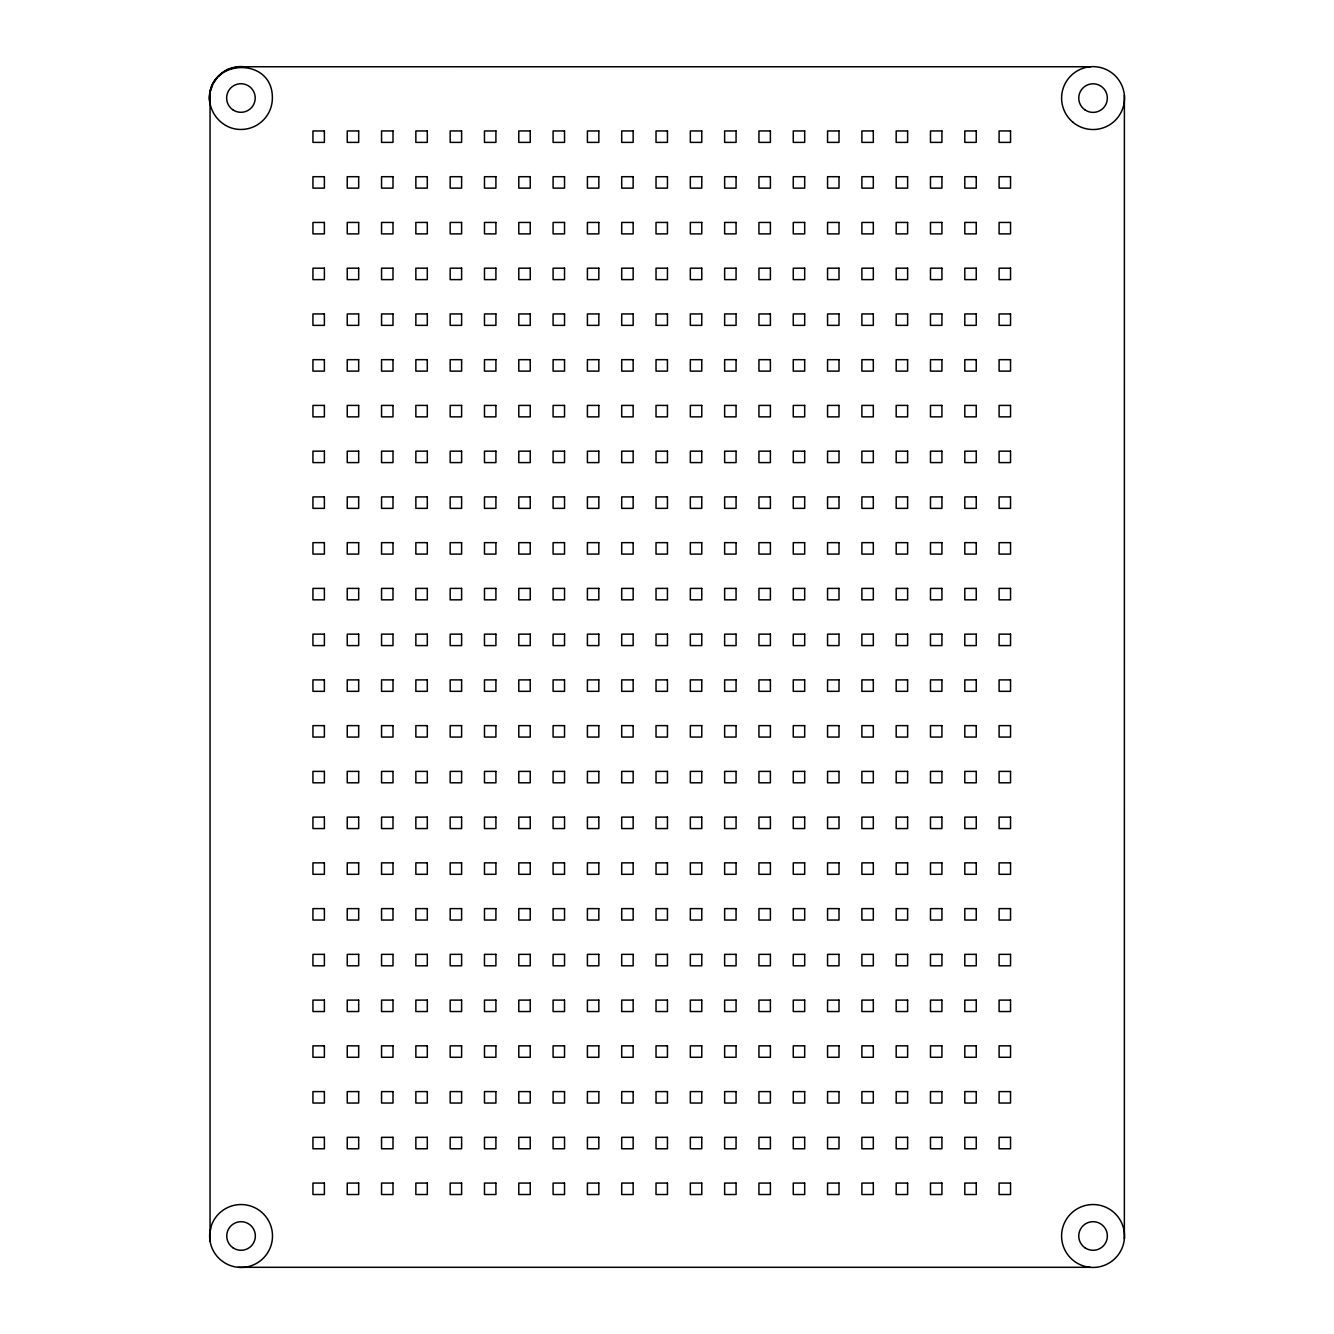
<?xml version="1.0" encoding="UTF-8"?>
<svg xmlns="http://www.w3.org/2000/svg" width="1334" height="1334" viewBox="0 0 1334 1334"><rect width="100%" height="100%" fill="white"/><g stroke="black" fill="none" stroke-linecap="round" stroke-linejoin="round"><path stroke-width="1.5" d="M210.055 103.719L210.055 1241.254L209.755 1233.05L211.572 1225.046A31.449 31.449 0 0 1 263.432 1213.89A31.449 31.449 0 0 1 251.642 1265.599A31.449 31.449 0 0 1 209.755 1233.05M1124.362 1238.919A31.449 31.449 0 0 0 1079.94 1207.403A31.449 31.449 0 0 0 1074.854 1261.647A31.449 31.449 0 0 0 1124.362 1238.919L1124.395 95.398M210.055 93.13C206.887 110.472 220.527 127.847 238.002 129.331A31.449 31.449 0 0 0 272.236 100.95C275.921 53.927 202.935 58.329 209.922 103.285A31.449 31.449 0 0 1 243.855 66.7M209.755 98.866L210.055 94.464M210.572 90.879L212.69 84.726M213.44 83.292L217.092 77.856M218.242 76.622L223.078 72.403M224.696 71.386L227.797 69.435L237.969 66.917M244.105 66.767L1090.362 66.75M238.136 1267.3L1090.128 1267.3M324.379 130.949L312.94 130.949L312.94 142.388L324.379 142.388L324.379 130.949M358.679 130.949L347.24 130.949L347.24 142.388L358.679 142.388L358.679 130.949M392.996 130.949L381.557 130.949L381.557 142.388L392.996 142.388L392.996 130.949M427.297 130.949L415.858 130.949L415.858 142.388L427.297 142.388L427.297 130.949M461.614 130.949L450.175 130.949L450.175 142.388L461.614 142.388L461.614 130.949M495.914 130.949L484.475 130.949L484.475 142.388L495.914 142.388L495.914 130.949M530.232 130.949L518.793 130.949L518.793 142.388L530.232 142.388L530.232 130.949M564.532 130.949L553.093 130.949L553.093 142.388L564.532 142.388L564.532 130.949M598.833 130.949L587.41 130.949L587.41 142.388L598.833 142.388L598.833 130.949M633.15 130.949L621.711 130.949L621.711 142.388L633.15 142.388L633.15 130.949M667.45 130.949L656.028 130.949L656.028 142.388L667.45 142.388L667.45 130.949M701.767 130.949L690.328 130.949L690.328 142.388L701.767 142.388L701.767 130.949M736.068 130.949L724.645 130.949L724.645 142.388L736.068 142.388L736.068 130.949M770.385 130.949L758.946 130.949L758.946 142.388L770.385 142.388L770.385 130.949M804.685 130.949L793.263 130.949L793.263 142.388L804.685 142.388L804.685 130.949M839.003 130.949L827.564 130.949L827.564 142.388L839.003 142.388L839.003 130.949M873.303 130.949L861.881 130.949L861.881 142.388L873.303 142.388L873.303 130.949M907.62 130.949L896.181 130.949L896.181 142.388L907.62 142.388L907.62 130.949M941.921 130.949L930.482 130.949L930.482 142.388L941.921 142.388L941.921 130.949M976.238 130.949L964.799 130.949L964.799 142.388L976.238 142.388L976.238 130.949M1010.538 130.949L999.099 130.949L999.099 142.388L1010.538 142.388L1010.538 130.949M324.379 176.705L312.94 176.705L312.94 188.127L324.379 188.127L324.379 176.705M358.679 176.705L347.24 176.705L347.24 188.127L358.679 188.127L358.679 176.705M392.996 176.705L381.557 176.705L381.557 188.127L392.996 188.127L392.996 176.705M427.297 176.705L415.858 176.705L415.858 188.127L427.297 188.127L427.297 176.705M461.614 176.705L450.175 176.705L450.175 188.127L461.614 188.127L461.614 176.705M495.914 176.705L484.475 176.705L484.475 188.127L495.914 188.127L495.914 176.705M530.232 176.705L518.793 176.705L518.793 188.127L530.232 188.127L530.232 176.705M564.532 176.705L553.093 176.705L553.093 188.127L564.532 188.127L564.532 176.705M598.833 176.705L587.41 176.705L587.41 188.127L598.833 188.127L598.833 176.705M633.15 176.705L621.711 176.705L621.711 188.127L633.15 188.127L633.15 176.705M667.45 176.705L656.028 176.705L656.028 188.127L667.45 188.127L667.45 176.705M701.767 176.705L690.328 176.705L690.328 188.127L701.767 188.127L701.767 176.705M736.068 176.705L724.645 176.705L724.645 188.127L736.068 188.127L736.068 176.705M770.385 176.705L758.946 176.705L758.946 188.127L770.385 188.127L770.385 176.705M804.685 176.705L793.263 176.705L793.263 188.127L804.685 188.127L804.685 176.705M839.003 176.705L827.564 176.705L827.564 188.127L839.003 188.127L839.003 176.705M873.303 176.705L861.881 176.705L861.881 188.127L873.303 188.127L873.303 176.705M907.62 176.705L896.181 176.705L896.181 188.127L907.62 188.127L907.62 176.705M941.921 176.705L930.482 176.705L930.482 188.127L941.921 188.127L941.921 176.705M976.238 176.705L964.799 176.705L964.799 188.127L976.238 188.127L976.238 176.705M1010.538 176.705L999.099 176.705L999.099 188.127L1010.538 188.127L1010.538 176.705M324.379 222.445L312.94 222.445L312.94 233.884L324.379 233.884L324.379 222.445M358.679 222.445L347.24 222.445L347.24 233.884L358.679 233.884L358.679 222.445M392.996 222.445L381.557 222.445L381.557 233.884L392.996 233.884L392.996 222.445M427.297 222.445L415.858 222.445L415.858 233.884L427.297 233.884L427.297 222.445M461.614 222.445L450.175 222.445L450.175 233.884L461.614 233.884L461.614 222.445M495.914 222.445L484.475 222.445L484.475 233.884L495.914 233.884L495.914 222.445M530.232 222.445L518.793 222.445L518.793 233.884L530.232 233.884L530.232 222.445M564.532 222.445L553.093 222.445L553.093 233.884L564.532 233.884L564.532 222.445M598.833 222.445L587.41 222.445L587.41 233.884L598.833 233.884L598.833 222.445M633.15 222.445L621.711 222.445L621.711 233.884L633.15 233.884L633.15 222.445M667.45 222.445L656.028 222.445L656.028 233.884L667.45 233.884L667.45 222.445M701.767 222.445L690.328 222.445L690.328 233.884L701.767 233.884L701.767 222.445M736.068 222.445L724.645 222.445L724.645 233.884L736.068 233.884L736.068 222.445M770.385 222.445L758.946 222.445L758.946 233.884L770.385 233.884L770.385 222.445M804.685 222.445L793.263 222.445L793.263 233.884L804.685 233.884L804.685 222.445M839.003 222.445L827.564 222.445L827.564 233.884L839.003 233.884L839.003 222.445M873.303 222.445L861.881 222.445L861.881 233.884L873.303 233.884L873.303 222.445M907.62 222.445L896.181 222.445L896.181 233.884L907.62 233.884L907.62 222.445M941.921 222.445L930.482 222.445L930.482 233.884L941.921 233.884L941.921 222.445M976.238 222.445L964.799 222.445L964.799 233.884L976.238 233.884L976.238 222.445M1010.538 222.445L999.099 222.445L999.099 233.884L1010.538 233.884L1010.538 222.445M324.379 268.184L312.94 268.184L312.94 279.623L324.379 279.623L324.379 268.184M358.679 268.184L347.24 268.184L347.24 279.623L358.679 279.623L358.679 268.184M392.996 268.184L381.557 268.184L381.557 279.623L392.996 279.623L392.996 268.184M427.297 268.184L415.858 268.184L415.858 279.623L427.297 279.623L427.297 268.184M461.614 268.184L450.175 268.184L450.175 279.623L461.614 279.623L461.614 268.184M495.914 268.184L484.475 268.184L484.475 279.623L495.914 279.623L495.914 268.184M530.232 268.184L518.793 268.184L518.793 279.623L530.232 279.623L530.232 268.184M564.532 268.184L553.093 268.184L553.093 279.623L564.532 279.623L564.532 268.184M598.833 268.184L587.41 268.184L587.41 279.623L598.833 279.623L598.833 268.184M633.15 268.184L621.711 268.184L621.711 279.623L633.15 279.623L633.15 268.184M667.45 268.184L656.028 268.184L656.028 279.623L667.45 279.623L667.45 268.184M701.767 268.184L690.328 268.184L690.328 279.623L701.767 279.623L701.767 268.184M736.068 268.184L724.645 268.184L724.645 279.623L736.068 279.623L736.068 268.184M770.385 268.184L758.946 268.184L758.946 279.623L770.385 279.623L770.385 268.184M804.685 268.184L793.263 268.184L793.263 279.623L804.685 279.623L804.685 268.184M839.003 268.184L827.564 268.184L827.564 279.623L839.003 279.623L839.003 268.184M873.303 268.184L861.881 268.184L861.881 279.623L873.303 279.623L873.303 268.184M907.62 268.184L896.181 268.184L896.181 279.623L907.62 279.623L907.62 268.184M941.921 268.184L930.482 268.184L930.482 279.623L941.921 279.623L941.921 268.184M976.238 268.184L964.799 268.184L964.799 279.623L976.238 279.623L976.238 268.184M1010.538 268.184L999.099 268.184L999.099 279.623L1010.538 279.623L1010.538 268.184M324.379 313.94L312.94 313.94L312.94 325.363L324.379 325.363L324.379 313.94M358.679 313.94L347.24 313.94L347.24 325.363L358.679 325.363L358.679 313.94M392.996 313.94L381.557 313.94L381.557 325.363L392.996 325.363L392.996 313.94M427.297 313.94L415.858 313.94L415.858 325.363L427.297 325.363L427.297 313.94M461.614 313.94L450.175 313.94L450.175 325.363L461.614 325.363L461.614 313.94M495.914 313.94L484.475 313.94L484.475 325.363L495.914 325.363L495.914 313.94M530.232 313.94L518.793 313.94L518.793 325.363L530.232 325.363L530.232 313.94M564.532 313.94L553.093 313.94L553.093 325.363L564.532 325.363L564.532 313.94M598.833 313.94L587.41 313.94L587.41 325.363L598.833 325.363L598.833 313.94M633.15 313.94L621.711 313.94L621.711 325.363L633.15 325.363L633.15 313.94M667.45 313.94L656.028 313.94L656.028 325.363L667.45 325.363L667.45 313.94M701.767 313.94L690.328 313.94L690.328 325.363L701.767 325.363L701.767 313.94M736.068 313.94L724.645 313.94L724.645 325.363L736.068 325.363L736.068 313.94M770.385 313.94L758.946 313.94L758.946 325.363L770.385 325.363L770.385 313.94M804.685 313.94L793.263 313.94L793.263 325.363L804.685 325.363L804.685 313.94M839.003 313.94L827.564 313.94L827.564 325.363L839.003 325.363L839.003 313.94M873.303 313.94L861.881 313.94L861.881 325.363L873.303 325.363L873.303 313.94M907.62 313.94L896.181 313.94L896.181 325.363L907.62 325.363L907.62 313.94M941.921 313.94L930.482 313.94L930.482 325.363L941.921 325.363L941.921 313.94M976.238 313.94L964.799 313.94L964.799 325.363L976.238 325.363L976.238 313.94M1010.538 313.94L999.099 313.94L999.099 325.363L1010.538 325.363L1010.538 313.94M324.379 359.68L312.94 359.68L312.94 371.119L324.379 371.119L324.379 359.68M358.679 359.68L347.24 359.68L347.24 371.119L358.679 371.119L358.679 359.68M392.996 359.68L381.557 359.68L381.557 371.119L392.996 371.119L392.996 359.68M427.297 359.68L415.858 359.68L415.858 371.119L427.297 371.119L427.297 359.68M461.614 359.68L450.175 359.68L450.175 371.119L461.614 371.119L461.614 359.68M495.914 359.68L484.475 359.68L484.475 371.119L495.914 371.119L495.914 359.68M530.232 359.68L518.793 359.68L518.793 371.119L530.232 371.119L530.232 359.68M564.532 359.68L553.093 359.68L553.093 371.119L564.532 371.119L564.532 359.68M598.833 359.68L587.41 359.68L587.41 371.119L598.833 371.119L598.833 359.68M633.15 359.68L621.711 359.68L621.711 371.119L633.15 371.119L633.15 359.68M667.45 359.68L656.028 359.68L656.028 371.119L667.45 371.119L667.45 359.68M701.767 359.68L690.328 359.68L690.328 371.119L701.767 371.119L701.767 359.68M736.068 359.68L724.645 359.68L724.645 371.119L736.068 371.119L736.068 359.68M770.385 359.68L758.946 359.68L758.946 371.119L770.385 371.119L770.385 359.68M804.685 359.68L793.263 359.68L793.263 371.119L804.685 371.119L804.685 359.68M839.003 359.68L827.564 359.68L827.564 371.119L839.003 371.119L839.003 359.68M873.303 359.68L861.881 359.68L861.881 371.119L873.303 371.119L873.303 359.68M907.62 359.68L896.181 359.68L896.181 371.119L907.62 371.119L907.62 359.68M941.921 359.68L930.482 359.68L930.482 371.119L941.921 371.119L941.921 359.68M976.238 359.68L964.799 359.68L964.799 371.119L976.238 371.119L976.238 359.68M1010.538 359.68L999.099 359.68L999.099 371.119L1010.538 371.119L1010.538 359.68M324.379 405.419L312.94 405.419L312.94 416.858L324.379 416.858L324.379 405.419M358.679 405.419L347.24 405.419L347.24 416.858L358.679 416.858L358.679 405.419M392.996 405.419L381.557 405.419L381.557 416.858L392.996 416.858L392.996 405.419M427.297 405.419L415.858 405.419L415.858 416.858L427.297 416.858L427.297 405.419M461.614 405.419L450.175 405.419L450.175 416.858L461.614 416.858L461.614 405.419M495.914 405.419L484.475 405.419L484.475 416.858L495.914 416.858L495.914 405.419M530.232 405.419L518.793 405.419L518.793 416.858L530.232 416.858L530.232 405.419M564.532 405.419L553.093 405.419L553.093 416.858L564.532 416.858L564.532 405.419M598.833 405.419L587.41 405.419L587.41 416.858L598.833 416.858L598.833 405.419M633.15 405.419L621.711 405.419L621.711 416.858L633.15 416.858L633.15 405.419M667.45 405.419L656.028 405.419L656.028 416.858L667.45 416.858L667.45 405.419M701.767 405.419L690.328 405.419L690.328 416.858L701.767 416.858L701.767 405.419M736.068 405.419L724.645 405.419L724.645 416.858L736.068 416.858L736.068 405.419M770.385 405.419L758.946 405.419L758.946 416.858L770.385 416.858L770.385 405.419M804.685 405.419L793.263 405.419L793.263 416.858L804.685 416.858L804.685 405.419M839.003 405.419L827.564 405.419L827.564 416.858L839.003 416.858L839.003 405.419M873.303 405.419L861.881 405.419L861.881 416.858L873.303 416.858L873.303 405.419M907.62 405.419L896.181 405.419L896.181 416.858L907.62 416.858L907.62 405.419M941.921 405.419L930.482 405.419L930.482 416.858L941.921 416.858L941.921 405.419M976.238 405.419L964.799 405.419L964.799 416.858L976.238 416.858L976.238 405.419M1010.538 405.419L999.099 405.419L999.099 416.858L1010.538 416.858L1010.538 405.419M324.379 451.159L312.94 451.159L312.94 462.598L324.379 462.598L324.379 451.159M358.679 451.159L347.24 451.159L347.24 462.598L358.679 462.598L358.679 451.159M392.996 451.159L381.557 451.159L381.557 462.598L392.996 462.598L392.996 451.159M427.297 451.159L415.858 451.159L415.858 462.598L427.297 462.598L427.297 451.159M461.614 451.159L450.175 451.159L450.175 462.598L461.614 462.598L461.614 451.159M495.914 451.159L484.475 451.159L484.475 462.598L495.914 462.598L495.914 451.159M530.232 451.159L518.793 451.159L518.793 462.598L530.232 462.598L530.232 451.159M564.532 451.159L553.093 451.159L553.093 462.598L564.532 462.598L564.532 451.159M598.833 451.159L587.41 451.159L587.41 462.598L598.833 462.598L598.833 451.159M633.15 451.159L621.711 451.159L621.711 462.598L633.15 462.598L633.15 451.159M667.45 451.159L656.028 451.159L656.028 462.598L667.45 462.598L667.45 451.159M701.767 451.159L690.328 451.159L690.328 462.598L701.767 462.598L701.767 451.159M736.068 451.159L724.645 451.159L724.645 462.598L736.068 462.598L736.068 451.159M770.385 451.159L758.946 451.159L758.946 462.598L770.385 462.598L770.385 451.159M804.685 451.159L793.263 451.159L793.263 462.598L804.685 462.598L804.685 451.159M839.003 451.159L827.564 451.159L827.564 462.598L839.003 462.598L839.003 451.159M873.303 451.159L861.881 451.159L861.881 462.598L873.303 462.598L873.303 451.159M907.62 451.159L896.181 451.159L896.181 462.598L907.62 462.598L907.62 451.159M941.921 451.159L930.482 451.159L930.482 462.598L941.921 462.598L941.921 451.159M976.238 451.159L964.799 451.159L964.799 462.598L976.238 462.598L976.238 451.159M1010.538 451.159L999.099 451.159L999.099 462.598L1010.538 462.598L1010.538 451.159M324.379 496.915L312.94 496.915L312.94 508.354L324.379 508.354L324.379 496.915M358.679 496.915L347.24 496.915L347.24 508.354L358.679 508.354L358.679 496.915M392.996 496.915L381.557 496.915L381.557 508.354L392.996 508.354L392.996 496.915M427.297 496.915L415.858 496.915L415.858 508.354L427.297 508.354L427.297 496.915M461.614 496.915L450.175 496.915L450.175 508.354L461.614 508.354L461.614 496.915M495.914 496.915L484.475 496.915L484.475 508.354L495.914 508.354L495.914 496.915M530.232 496.915L518.793 496.915L518.793 508.354L530.232 508.354L530.232 496.915M564.532 496.915L553.093 496.915L553.093 508.354L564.532 508.354L564.532 496.915M598.833 496.915L587.41 496.915L587.41 508.354L598.833 508.354L598.833 496.915M633.15 496.915L621.711 496.915L621.711 508.354L633.15 508.354L633.15 496.915M667.45 496.915L656.028 496.915L656.028 508.354L667.45 508.354L667.45 496.915M701.767 496.915L690.328 496.915L690.328 508.354L701.767 508.354L701.767 496.915M736.068 496.915L724.645 496.915L724.645 508.354L736.068 508.354L736.068 496.915M770.385 496.915L758.946 496.915L758.946 508.354L770.385 508.354L770.385 496.915M804.685 496.915L793.263 496.915L793.263 508.354L804.685 508.354L804.685 496.915M839.003 496.915L827.564 496.915L827.564 508.354L839.003 508.354L839.003 496.915M873.303 496.915L861.881 496.915L861.881 508.354L873.303 508.354L873.303 496.915M907.62 496.915L896.181 496.915L896.181 508.354L907.62 508.354L907.62 496.915M941.921 496.915L930.482 496.915L930.482 508.354L941.921 508.354L941.921 496.915M976.238 496.915L964.799 496.915L964.799 508.354L976.238 508.354L976.238 496.915M1010.538 496.915L999.099 496.915L999.099 508.354L1010.538 508.354L1010.538 496.915M324.379 542.655L312.94 542.655L312.94 554.094L324.379 554.094L324.379 542.655M358.679 542.655L347.24 542.655L347.24 554.094L358.679 554.094L358.679 542.655M392.996 542.655L381.557 542.655L381.557 554.094L392.996 554.094L392.996 542.655M427.297 542.655L415.858 542.655L415.858 554.094L427.297 554.094L427.297 542.655M461.614 542.655L450.175 542.655L450.175 554.094L461.614 554.094L461.614 542.655M495.914 542.655L484.475 542.655L484.475 554.094L495.914 554.094L495.914 542.655M530.232 542.655L518.793 542.655L518.793 554.094L530.232 554.094L530.232 542.655M564.532 542.655L553.093 542.655L553.093 554.094L564.532 554.094L564.532 542.655M598.833 542.655L587.41 542.655L587.41 554.094L598.833 554.094L598.833 542.655M633.15 542.655L621.711 542.655L621.711 554.094L633.15 554.094L633.15 542.655M667.45 542.655L656.028 542.655L656.028 554.094L667.45 554.094L667.45 542.655M701.767 542.655L690.328 542.655L690.328 554.094L701.767 554.094L701.767 542.655M736.068 542.655L724.645 542.655L724.645 554.094L736.068 554.094L736.068 542.655M770.385 542.655L758.946 542.655L758.946 554.094L770.385 554.094L770.385 542.655M804.685 542.655L793.263 542.655L793.263 554.094L804.685 554.094L804.685 542.655M839.003 542.655L827.564 542.655L827.564 554.094L839.003 554.094L839.003 542.655M873.303 542.655L861.881 542.655L861.881 554.094L873.303 554.094L873.303 542.655M907.62 542.655L896.181 542.655L896.181 554.094L907.62 554.094L907.62 542.655M941.921 542.655L930.482 542.655L930.482 554.094L941.921 554.094L941.921 542.655M976.238 542.655L964.799 542.655L964.799 554.094L976.238 554.094L976.238 542.655M1010.538 542.655L999.099 542.655L999.099 554.094L1010.538 554.094L1010.538 542.655M324.379 588.394L312.94 588.394L312.94 599.833L324.379 599.833L324.379 588.394M358.679 588.394L347.24 588.394L347.24 599.833L358.679 599.833L358.679 588.394M392.996 588.394L381.557 588.394L381.557 599.833L392.996 599.833L392.996 588.394M427.297 588.394L415.858 588.394L415.858 599.833L427.297 599.833L427.297 588.394M461.614 588.394L450.175 588.394L450.175 599.833L461.614 599.833L461.614 588.394M495.914 588.394L484.475 588.394L484.475 599.833L495.914 599.833L495.914 588.394M530.232 588.394L518.793 588.394L518.793 599.833L530.232 599.833L530.232 588.394M564.532 588.394L553.093 588.394L553.093 599.833L564.532 599.833L564.532 588.394M598.833 588.394L587.41 588.394L587.41 599.833L598.833 599.833L598.833 588.394M633.15 588.394L621.711 588.394L621.711 599.833L633.15 599.833L633.15 588.394M667.45 588.394L656.028 588.394L656.028 599.833L667.45 599.833L667.45 588.394M701.767 588.394L690.328 588.394L690.328 599.833L701.767 599.833L701.767 588.394M736.068 588.394L724.645 588.394L724.645 599.833L736.068 599.833L736.068 588.394M770.385 588.394L758.946 588.394L758.946 599.833L770.385 599.833L770.385 588.394M804.685 588.394L793.263 588.394L793.263 599.833L804.685 599.833L804.685 588.394M839.003 588.394L827.564 588.394L827.564 599.833L839.003 599.833L839.003 588.394M873.303 588.394L861.881 588.394L861.881 599.833L873.303 599.833L873.303 588.394M907.62 588.394L896.181 588.394L896.181 599.833L907.62 599.833L907.62 588.394M941.921 588.394L930.482 588.394L930.482 599.833L941.921 599.833L941.921 588.394M976.238 588.394L964.799 588.394L964.799 599.833L976.238 599.833L976.238 588.394M1010.538 588.394L999.099 588.394L999.099 599.833L1010.538 599.833L1010.538 588.394M324.379 634.15L312.94 634.15L312.94 645.589L324.379 645.589L324.379 634.15M358.679 634.15L347.24 634.15L347.24 645.589L358.679 645.589L358.679 634.15M392.996 634.15L381.557 634.15L381.557 645.589L392.996 645.589L392.996 634.15M427.297 634.15L415.858 634.15L415.858 645.589L427.297 645.589L427.297 634.15M461.614 634.15L450.175 634.15L450.175 645.589L461.614 645.589L461.614 634.15M495.914 634.15L484.475 634.15L484.475 645.589L495.914 645.589L495.914 634.15M530.232 634.15L518.793 634.15L518.793 645.589L530.232 645.589L530.232 634.15M564.532 634.15L553.093 634.15L553.093 645.589L564.532 645.589L564.532 634.15M598.833 634.15L587.41 634.15L587.41 645.589L598.833 645.589L598.833 634.15M633.15 634.15L621.711 634.15L621.711 645.589L633.15 645.589L633.15 634.15M667.45 634.15L656.028 634.15L656.028 645.589L667.45 645.589L667.45 634.15M701.767 634.15L690.328 634.15L690.328 645.589L701.767 645.589L701.767 634.15M736.068 634.15L724.645 634.15L724.645 645.589L736.068 645.589L736.068 634.15M770.385 634.15L758.946 634.15L758.946 645.589L770.385 645.589L770.385 634.15M804.685 634.15L793.263 634.15L793.263 645.589L804.685 645.589L804.685 634.15M839.003 634.15L827.564 634.15L827.564 645.589L839.003 645.589L839.003 634.15M873.303 634.15L861.881 634.15L861.881 645.589L873.303 645.589L873.303 634.15M907.62 634.15L896.181 634.15L896.181 645.589L907.62 645.589L907.62 634.15M941.921 634.15L930.482 634.15L930.482 645.589L941.921 645.589L941.921 634.15M976.238 634.15L964.799 634.15L964.799 645.589L976.238 645.589L976.238 634.15M1010.538 634.15L999.099 634.15L999.099 645.589L1010.538 645.589L1010.538 634.15M324.379 679.89L312.94 679.89L312.94 691.329L324.379 691.329L324.379 679.89M358.679 679.89L347.24 679.89L347.24 691.329L358.679 691.329L358.679 679.89M392.996 679.89L381.557 679.89L381.557 691.329L392.996 691.329L392.996 679.89M427.297 679.89L415.858 679.89L415.858 691.329L427.297 691.329L427.297 679.89M461.614 679.89L450.175 679.89L450.175 691.329L461.614 691.329L461.614 679.89M495.914 679.89L484.475 679.89L484.475 691.329L495.914 691.329L495.914 679.89M530.232 679.89L518.793 679.89L518.793 691.329L530.232 691.329L530.232 679.89M564.532 679.89L553.093 679.89L553.093 691.329L564.532 691.329L564.532 679.89M598.833 679.89L587.41 679.89L587.41 691.329L598.833 691.329L598.833 679.89M633.15 679.89L621.711 679.89L621.711 691.329L633.15 691.329L633.15 679.89M667.45 679.89L656.028 679.89L656.028 691.329L667.45 691.329L667.45 679.89M701.767 679.89L690.328 679.89L690.328 691.329L701.767 691.329L701.767 679.89M736.068 679.89L724.645 679.89L724.645 691.329L736.068 691.329L736.068 679.89M770.385 679.89L758.946 679.89L758.946 691.329L770.385 691.329L770.385 679.89M804.685 679.89L793.263 679.89L793.263 691.329L804.685 691.329L804.685 679.89M839.003 679.89L827.564 679.89L827.564 691.329L839.003 691.329L839.003 679.89M873.303 679.89L861.881 679.89L861.881 691.329L873.303 691.329L873.303 679.89M907.62 679.89L896.181 679.89L896.181 691.329L907.62 691.329L907.62 679.89M941.921 679.89L930.482 679.89L930.482 691.329L941.921 691.329L941.921 679.89M976.238 679.89L964.799 679.89L964.799 691.329L976.238 691.329L976.238 679.89M1010.538 679.89L999.099 679.89L999.099 691.329L1010.538 691.329L1010.538 679.89M324.379 725.629L312.94 725.629L312.94 737.068L324.379 737.068L324.379 725.629M358.679 725.629L347.24 725.629L347.24 737.068L358.679 737.068L358.679 725.629M392.996 725.629L381.557 725.629L381.557 737.068L392.996 737.068L392.996 725.629M427.297 725.629L415.858 725.629L415.858 737.068L427.297 737.068L427.297 725.629M461.614 725.629L450.175 725.629L450.175 737.068L461.614 737.068L461.614 725.629M495.914 725.629L484.475 725.629L484.475 737.068L495.914 737.068L495.914 725.629M530.232 725.629L518.793 725.629L518.793 737.068L530.232 737.068L530.232 725.629M564.532 725.629L553.093 725.629L553.093 737.068L564.532 737.068L564.532 725.629M598.833 725.629L587.41 725.629L587.41 737.068L598.833 737.068L598.833 725.629M633.15 725.629L621.711 725.629L621.711 737.068L633.15 737.068L633.15 725.629M667.45 725.629L656.028 725.629L656.028 737.068L667.45 737.068L667.45 725.629M701.767 725.629L690.328 725.629L690.328 737.068L701.767 737.068L701.767 725.629M736.068 725.629L724.645 725.629L724.645 737.068L736.068 737.068L736.068 725.629M770.385 725.629L758.946 725.629L758.946 737.068L770.385 737.068L770.385 725.629M804.685 725.629L793.263 725.629L793.263 737.068L804.685 737.068L804.685 725.629M839.003 725.629L827.564 725.629L827.564 737.068L839.003 737.068L839.003 725.629M873.303 725.629L861.881 725.629L861.881 737.068L873.303 737.068L873.303 725.629M907.62 725.629L896.181 725.629L896.181 737.068L907.62 737.068L907.62 725.629M941.921 725.629L930.482 725.629L930.482 737.068L941.921 737.068L941.921 725.629M976.238 725.629L964.799 725.629L964.799 737.068L976.238 737.068L976.238 725.629M1010.538 725.629L999.099 725.629L999.099 737.068L1010.538 737.068L1010.538 725.629M324.379 771.385L312.94 771.385L312.94 782.808L324.379 782.808L324.379 771.385M358.679 771.385L347.24 771.385L347.24 782.808L358.679 782.808L358.679 771.385M392.996 771.385L381.557 771.385L381.557 782.808L392.996 782.808L392.996 771.385M427.297 771.385L415.858 771.385L415.858 782.808L427.297 782.808L427.297 771.385M461.614 771.385L450.175 771.385L450.175 782.808L461.614 782.808L461.614 771.385M495.914 771.385L484.475 771.385L484.475 782.808L495.914 782.808L495.914 771.385M530.232 771.385L518.793 771.385L518.793 782.808L530.232 782.808L530.232 771.385M564.532 771.385L553.093 771.385L553.093 782.808L564.532 782.808L564.532 771.385M598.833 771.385L587.41 771.385L587.41 782.808L598.833 782.808L598.833 771.385M633.15 771.385L621.711 771.385L621.711 782.808L633.15 782.808L633.15 771.385M667.45 771.385L656.028 771.385L656.028 782.808L667.45 782.808L667.45 771.385M701.767 771.385L690.328 771.385L690.328 782.808L701.767 782.808L701.767 771.385M736.068 771.385L724.645 771.385L724.645 782.808L736.068 782.808L736.068 771.385M770.385 771.385L758.946 771.385L758.946 782.808L770.385 782.808L770.385 771.385M804.685 771.385L793.263 771.385L793.263 782.808L804.685 782.808L804.685 771.385M839.003 771.385L827.564 771.385L827.564 782.808L839.003 782.808L839.003 771.385M873.303 771.385L861.881 771.385L861.881 782.808L873.303 782.808L873.303 771.385M907.62 771.385L896.181 771.385L896.181 782.808L907.62 782.808L907.62 771.385M941.921 771.385L930.482 771.385L930.482 782.808L941.921 782.808L941.921 771.385M976.238 771.385L964.799 771.385L964.799 782.808L976.238 782.808L976.238 771.385M1010.538 771.385L999.099 771.385L999.099 782.808L1010.538 782.808L1010.538 771.385M324.379 817.125L312.94 817.125L312.94 828.564L324.379 828.564L324.379 817.125M358.679 817.125L347.24 817.125L347.24 828.564L358.679 828.564L358.679 817.125M392.996 817.125L381.557 817.125L381.557 828.564L392.996 828.564L392.996 817.125M427.297 817.125L415.858 817.125L415.858 828.564L427.297 828.564L427.297 817.125M461.614 817.125L450.175 817.125L450.175 828.564L461.614 828.564L461.614 817.125M495.914 817.125L484.475 817.125L484.475 828.564L495.914 828.564L495.914 817.125M530.232 817.125L518.793 817.125L518.793 828.564L530.232 828.564L530.232 817.125M564.532 817.125L553.093 817.125L553.093 828.564L564.532 828.564L564.532 817.125M598.833 817.125L587.41 817.125L587.41 828.564L598.833 828.564L598.833 817.125M633.15 817.125L621.711 817.125L621.711 828.564L633.15 828.564L633.15 817.125M667.45 817.125L656.028 817.125L656.028 828.564L667.45 828.564L667.45 817.125M701.767 817.125L690.328 817.125L690.328 828.564L701.767 828.564L701.767 817.125M736.068 817.125L724.645 817.125L724.645 828.564L736.068 828.564L736.068 817.125M770.385 817.125L758.946 817.125L758.946 828.564L770.385 828.564L770.385 817.125M804.685 817.125L793.263 817.125L793.263 828.564L804.685 828.564L804.685 817.125M839.003 817.125L827.564 817.125L827.564 828.564L839.003 828.564L839.003 817.125M873.303 817.125L861.881 817.125L861.881 828.564L873.303 828.564L873.303 817.125M907.62 817.125L896.181 817.125L896.181 828.564L907.62 828.564L907.62 817.125M941.921 817.125L930.482 817.125L930.482 828.564L941.921 828.564L941.921 817.125M976.238 817.125L964.799 817.125L964.799 828.564L976.238 828.564L976.238 817.125M1010.538 817.125L999.099 817.125L999.099 828.564L1010.538 828.564L1010.538 817.125M324.379 862.865L312.94 862.865L312.94 874.304L324.379 874.304L324.379 862.865M358.679 862.865L347.24 862.865L347.24 874.304L358.679 874.304L358.679 862.865M392.996 862.865L381.557 862.865L381.557 874.304L392.996 874.304L392.996 862.865M427.297 862.865L415.858 862.865L415.858 874.304L427.297 874.304L427.297 862.865M461.614 862.865L450.175 862.865L450.175 874.304L461.614 874.304L461.614 862.865M495.914 862.865L484.475 862.865L484.475 874.304L495.914 874.304L495.914 862.865M530.232 862.865L518.793 862.865L518.793 874.304L530.232 874.304L530.232 862.865M564.532 862.865L553.093 862.865L553.093 874.304L564.532 874.304L564.532 862.865M598.833 862.865L587.41 862.865L587.41 874.304L598.833 874.304L598.833 862.865M633.15 862.865L621.711 862.865L621.711 874.304L633.15 874.304L633.15 862.865M667.45 862.865L656.028 862.865L656.028 874.304L667.45 874.304L667.45 862.865M701.767 862.865L690.328 862.865L690.328 874.304L701.767 874.304L701.767 862.865M736.068 862.865L724.645 862.865L724.645 874.304L736.068 874.304L736.068 862.865M770.385 862.865L758.946 862.865L758.946 874.304L770.385 874.304L770.385 862.865M804.685 862.865L793.263 862.865L793.263 874.304L804.685 874.304L804.685 862.865M839.003 862.865L827.564 862.865L827.564 874.304L839.003 874.304L839.003 862.865M873.303 862.865L861.881 862.865L861.881 874.304L873.303 874.304L873.303 862.865M907.62 862.865L896.181 862.865L896.181 874.304L907.62 874.304L907.62 862.865M941.921 862.865L930.482 862.865L930.482 874.304L941.921 874.304L941.921 862.865M976.238 862.865L964.799 862.865L964.799 874.304L976.238 874.304L976.238 862.865M1010.538 862.865L999.099 862.865L999.099 874.304L1010.538 874.304L1010.538 862.865M324.379 908.621L312.94 908.621L312.94 920.043L324.379 920.043L324.379 908.621M358.679 908.621L347.24 908.621L347.24 920.043L358.679 920.043L358.679 908.621M392.996 908.621L381.557 908.621L381.557 920.043L392.996 920.043L392.996 908.621M427.297 908.621L415.858 908.621L415.858 920.043L427.297 920.043L427.297 908.621M461.614 908.621L450.175 908.621L450.175 920.043L461.614 920.043L461.614 908.621M495.914 908.621L484.475 908.621L484.475 920.043L495.914 920.043L495.914 908.621M530.232 908.621L518.793 908.621L518.793 920.043L530.232 920.043L530.232 908.621M564.532 908.621L553.093 908.621L553.093 920.043L564.532 920.043L564.532 908.621M598.833 908.621L587.41 908.621L587.41 920.043L598.833 920.043L598.833 908.621M633.15 908.621L621.711 908.621L621.711 920.043L633.15 920.043L633.15 908.621M667.45 908.621L656.028 908.621L656.028 920.043L667.45 920.043L667.45 908.621M701.767 908.621L690.328 908.621L690.328 920.043L701.767 920.043L701.767 908.621M736.068 908.621L724.645 908.621L724.645 920.043L736.068 920.043L736.068 908.621M770.385 908.621L758.946 908.621L758.946 920.043L770.385 920.043L770.385 908.621M804.685 908.621L793.263 908.621L793.263 920.043L804.685 920.043L804.685 908.621M839.003 908.621L827.564 908.621L827.564 920.043L839.003 920.043L839.003 908.621M873.303 908.621L861.881 908.621L861.881 920.043L873.303 920.043L873.303 908.621M907.62 908.621L896.181 908.621L896.181 920.043L907.62 920.043L907.62 908.621M941.921 908.621L930.482 908.621L930.482 920.043L941.921 920.043L941.921 908.621M976.238 908.621L964.799 908.621L964.799 920.043L976.238 920.043L976.238 908.621M1010.538 908.621L999.099 908.621L999.099 920.043L1010.538 920.043L1010.538 908.621M324.379 954.36L312.94 954.36L312.94 965.799L324.379 965.799L324.379 954.36M358.679 954.36L347.24 954.36L347.24 965.799L358.679 965.799L358.679 954.36M392.996 954.36L381.557 954.36L381.557 965.799L392.996 965.799L392.996 954.36M427.297 954.36L415.858 954.36L415.858 965.799L427.297 965.799L427.297 954.36M461.614 954.36L450.175 954.36L450.175 965.799L461.614 965.799L461.614 954.36M495.914 954.36L484.475 954.36L484.475 965.799L495.914 965.799L495.914 954.36M530.232 954.36L518.793 954.36L518.793 965.799L530.232 965.799L530.232 954.36M564.532 954.36L553.093 954.36L553.093 965.799L564.532 965.799L564.532 954.36M598.833 954.36L587.41 954.36L587.41 965.799L598.833 965.799L598.833 954.36M633.15 954.36L621.711 954.36L621.711 965.799L633.15 965.799L633.15 954.36M667.45 954.36L656.028 954.36L656.028 965.799L667.45 965.799L667.45 954.36M701.767 954.36L690.328 954.36L690.328 965.799L701.767 965.799L701.767 954.36M736.068 954.36L724.645 954.36L724.645 965.799L736.068 965.799L736.068 954.36M770.385 954.36L758.946 954.36L758.946 965.799L770.385 965.799L770.385 954.36M804.685 954.36L793.263 954.36L793.263 965.799L804.685 965.799L804.685 954.36M839.003 954.36L827.564 954.36L827.564 965.799L839.003 965.799L839.003 954.36M873.303 954.36L861.881 954.36L861.881 965.799L873.303 965.799L873.303 954.36M907.62 954.36L896.181 954.36L896.181 965.799L907.62 965.799L907.62 954.36M941.921 954.36L930.482 954.36L930.482 965.799L941.921 965.799L941.921 954.36M976.238 954.36L964.799 954.36L964.799 965.799L976.238 965.799L976.238 954.36M1010.538 954.36L999.099 954.36L999.099 965.799L1010.538 965.799L1010.538 954.36M324.379 1000.1L312.94 1000.1L312.94 1011.539L324.379 1011.539L324.379 1000.1M358.679 1000.1L347.24 1000.1L347.24 1011.539L358.679 1011.539L358.679 1000.1M392.996 1000.1L381.557 1000.1L381.557 1011.539L392.996 1011.539L392.996 1000.1M427.297 1000.1L415.858 1000.1L415.858 1011.539L427.297 1011.539L427.297 1000.1M461.614 1000.1L450.175 1000.1L450.175 1011.539L461.614 1011.539L461.614 1000.1M495.914 1000.1L484.475 1000.1L484.475 1011.539L495.914 1011.539L495.914 1000.1M530.232 1000.1L518.793 1000.1L518.793 1011.539L530.232 1011.539L530.232 1000.1M564.532 1000.1L553.093 1000.1L553.093 1011.539L564.532 1011.539L564.532 1000.1M598.833 1000.1L587.41 1000.1L587.41 1011.539L598.833 1011.539L598.833 1000.1M633.15 1000.1L621.711 1000.1L621.711 1011.539L633.15 1011.539L633.15 1000.1M667.45 1000.1L656.028 1000.1L656.028 1011.539L667.45 1011.539L667.45 1000.1M701.767 1000.1L690.328 1000.1L690.328 1011.539L701.767 1011.539L701.767 1000.1M736.068 1000.1L724.645 1000.1L724.645 1011.539L736.068 1011.539L736.068 1000.1M770.385 1000.1L758.946 1000.1L758.946 1011.539L770.385 1011.539L770.385 1000.1M804.685 1000.1L793.263 1000.1L793.263 1011.539L804.685 1011.539L804.685 1000.1M839.003 1000.1L827.564 1000.1L827.564 1011.539L839.003 1011.539L839.003 1000.1M873.303 1000.1L861.881 1000.1L861.881 1011.539L873.303 1011.539L873.303 1000.1M907.62 1000.1L896.181 1000.1L896.181 1011.539L907.62 1011.539L907.62 1000.1M941.921 1000.1L930.482 1000.1L930.482 1011.539L941.921 1011.539L941.921 1000.1M976.238 1000.1L964.799 1000.1L964.799 1011.539L976.238 1011.539L976.238 1000.1M1010.538 1000.1L999.099 1000.1L999.099 1011.539L1010.538 1011.539L1010.538 1000.1M324.379 1045.839L312.94 1045.839L312.94 1057.278L324.379 1057.278L324.379 1045.839M358.679 1045.839L347.24 1045.839L347.24 1057.278L358.679 1057.278L358.679 1045.839M392.996 1045.839L381.557 1045.839L381.557 1057.278L392.996 1057.278L392.996 1045.839M427.297 1045.839L415.858 1045.839L415.858 1057.278L427.297 1057.278L427.297 1045.839M461.614 1045.839L450.175 1045.839L450.175 1057.278L461.614 1057.278L461.614 1045.839M495.914 1045.839L484.475 1045.839L484.475 1057.278L495.914 1057.278L495.914 1045.839M530.232 1045.839L518.793 1045.839L518.793 1057.278L530.232 1057.278L530.232 1045.839M564.532 1045.839L553.093 1045.839L553.093 1057.278L564.532 1057.278L564.532 1045.839M598.833 1045.839L587.41 1045.839L587.41 1057.278L598.833 1057.278L598.833 1045.839M633.15 1045.839L621.711 1045.839L621.711 1057.278L633.15 1057.278L633.15 1045.839M667.45 1045.839L656.028 1045.839L656.028 1057.278L667.45 1057.278L667.45 1045.839M701.767 1045.839L690.328 1045.839L690.328 1057.278L701.767 1057.278L701.767 1045.839M736.068 1045.839L724.645 1045.839L724.645 1057.278L736.068 1057.278L736.068 1045.839M770.385 1045.839L758.946 1045.839L758.946 1057.278L770.385 1057.278L770.385 1045.839M804.685 1045.839L793.263 1045.839L793.263 1057.278L804.685 1057.278L804.685 1045.839M839.003 1045.839L827.564 1045.839L827.564 1057.278L839.003 1057.278L839.003 1045.839M873.303 1045.839L861.881 1045.839L861.881 1057.278L873.303 1057.278L873.303 1045.839M907.62 1045.839L896.181 1045.839L896.181 1057.278L907.62 1057.278L907.62 1045.839M941.921 1045.839L930.482 1045.839L930.482 1057.278L941.921 1057.278L941.921 1045.839M976.238 1045.839L964.799 1045.839L964.799 1057.278L976.238 1057.278L976.238 1045.839M1010.538 1045.839L999.099 1045.839L999.099 1057.278L1010.538 1057.278L1010.538 1045.839M324.379 1091.596L312.94 1091.596L312.94 1103.035L324.379 1103.035L324.379 1091.596M358.679 1091.596L347.24 1091.596L347.24 1103.035L358.679 1103.035L358.679 1091.596M392.996 1091.596L381.557 1091.596L381.557 1103.035L392.996 1103.035L392.996 1091.596M427.297 1091.596L415.858 1091.596L415.858 1103.035L427.297 1103.035L427.297 1091.596M461.614 1091.596L450.175 1091.596L450.175 1103.035L461.614 1103.035L461.614 1091.596M495.914 1091.596L484.475 1091.596L484.475 1103.035L495.914 1103.035L495.914 1091.596M530.232 1091.596L518.793 1091.596L518.793 1103.035L530.232 1103.035L530.232 1091.596M564.532 1091.596L553.093 1091.596L553.093 1103.035L564.532 1103.035L564.532 1091.596M598.833 1091.596L587.41 1091.596L587.41 1103.035L598.833 1103.035L598.833 1091.596M633.15 1091.596L621.711 1091.596L621.711 1103.035L633.15 1103.035L633.15 1091.596M667.45 1091.596L656.028 1091.596L656.028 1103.035L667.45 1103.035L667.45 1091.596M701.767 1091.596L690.328 1091.596L690.328 1103.035L701.767 1103.035L701.767 1091.596M736.068 1091.596L724.645 1091.596L724.645 1103.035L736.068 1103.035L736.068 1091.596M770.385 1091.596L758.946 1091.596L758.946 1103.035L770.385 1103.035L770.385 1091.596M804.685 1091.596L793.263 1091.596L793.263 1103.035L804.685 1103.035L804.685 1091.596M839.003 1091.596L827.564 1091.596L827.564 1103.035L839.003 1103.035L839.003 1091.596M873.303 1091.596L861.881 1091.596L861.881 1103.035L873.303 1103.035L873.303 1091.596M907.62 1091.596L896.181 1091.596L896.181 1103.035L907.62 1103.035L907.62 1091.596M941.921 1091.596L930.482 1091.596L930.482 1103.035L941.921 1103.035L941.921 1091.596M976.238 1091.596L964.799 1091.596L964.799 1103.035L976.238 1103.035L976.238 1091.596M1010.538 1091.596L999.099 1091.596L999.099 1103.035L1010.538 1103.035L1010.538 1091.596M324.379 1137.335L312.94 1137.335L312.94 1148.774L324.379 1148.774L324.379 1137.335M358.679 1137.335L347.24 1137.335L347.24 1148.774L358.679 1148.774L358.679 1137.335M392.996 1137.335L381.557 1137.335L381.557 1148.774L392.996 1148.774L392.996 1137.335M427.297 1137.335L415.858 1137.335L415.858 1148.774L427.297 1148.774L427.297 1137.335M461.614 1137.335L450.175 1137.335L450.175 1148.774L461.614 1148.774L461.614 1137.335M495.914 1137.335L484.475 1137.335L484.475 1148.774L495.914 1148.774L495.914 1137.335M530.232 1137.335L518.793 1137.335L518.793 1148.774L530.232 1148.774L530.232 1137.335M564.532 1137.335L553.093 1137.335L553.093 1148.774L564.532 1148.774L564.532 1137.335M598.833 1137.335L587.41 1137.335L587.41 1148.774L598.833 1148.774L598.833 1137.335M633.15 1137.335L621.711 1137.335L621.711 1148.774L633.15 1148.774L633.15 1137.335M667.45 1137.335L656.028 1137.335L656.028 1148.774L667.45 1148.774L667.45 1137.335M701.767 1137.335L690.328 1137.335L690.328 1148.774L701.767 1148.774L701.767 1137.335M736.068 1137.335L724.645 1137.335L724.645 1148.774L736.068 1148.774L736.068 1137.335M770.385 1137.335L758.946 1137.335L758.946 1148.774L770.385 1148.774L770.385 1137.335M804.685 1137.335L793.263 1137.335L793.263 1148.774L804.685 1148.774L804.685 1137.335M839.003 1137.335L827.564 1137.335L827.564 1148.774L839.003 1148.774L839.003 1137.335M873.303 1137.335L861.881 1137.335L861.881 1148.774L873.303 1148.774L873.303 1137.335M907.62 1137.335L896.181 1137.335L896.181 1148.774L907.62 1148.774L907.62 1137.335M941.921 1137.335L930.482 1137.335L930.482 1148.774L941.921 1148.774L941.921 1137.335M976.238 1137.335L964.799 1137.335L964.799 1148.774L976.238 1148.774L976.238 1137.335M1010.538 1137.335L999.099 1137.335L999.099 1148.774L1010.538 1148.774L1010.538 1137.335M324.379 1183.075L312.94 1183.075L312.94 1194.514L324.379 1194.514L324.379 1183.075M358.679 1183.075L347.24 1183.075L347.24 1194.514L358.679 1194.514L358.679 1183.075M392.996 1183.075L381.557 1183.075L381.557 1194.514L392.996 1194.514L392.996 1183.075M427.297 1183.075L415.858 1183.075L415.858 1194.514L427.297 1194.514L427.297 1183.075M461.614 1183.075L450.175 1183.075L450.175 1194.514L461.614 1194.514L461.614 1183.075M495.914 1183.075L484.475 1183.075L484.475 1194.514L495.914 1194.514L495.914 1183.075M530.232 1183.075L518.793 1183.075L518.793 1194.514L530.232 1194.514L530.232 1183.075M564.532 1183.075L553.093 1183.075L553.093 1194.514L564.532 1194.514L564.532 1183.075M598.833 1183.075L587.41 1183.075L587.41 1194.514L598.833 1194.514L598.833 1183.075M633.15 1183.075L621.711 1183.075L621.711 1194.514L633.15 1194.514L633.15 1183.075M667.45 1183.075L656.028 1183.075L656.028 1194.514L667.45 1194.514L667.45 1183.075M701.767 1183.075L690.328 1183.075L690.328 1194.514L701.767 1194.514L701.767 1183.075M736.068 1183.075L724.645 1183.075L724.645 1194.514L736.068 1194.514L736.068 1183.075M770.385 1183.075L758.946 1183.075L758.946 1194.514L770.385 1194.514L770.385 1183.075M804.685 1183.075L793.263 1183.075L793.263 1194.514L804.685 1194.514L804.685 1183.075M839.003 1183.075L827.564 1183.075L827.564 1194.514L839.003 1194.514L839.003 1183.075M873.303 1183.075L861.881 1183.075L861.881 1194.514L873.303 1194.514L873.303 1183.075M907.62 1183.075L896.181 1183.075L896.181 1194.514L907.62 1194.514L907.62 1183.075M941.921 1183.075L930.482 1183.075L930.482 1194.514L941.921 1194.514L941.921 1183.075M976.238 1183.075L964.799 1183.075L964.799 1194.514L976.238 1194.514L976.238 1183.075M1010.538 1183.075L999.099 1183.075L999.099 1194.514L1010.538 1194.514L1010.538 1183.075M1084.909 109.838A14.29 14.29 0 0 0 1107.303 99.266A14.29 14.29 0 0 0 1086.96 85.159A14.29 14.29 0 0 0 1084.909 109.838M1072.803 122.144A31.449 31.449 0 0 0 1124.012 103.602A31.449 31.449 0 0 0 1082.341 68.518A31.449 31.449 0 0 0 1072.803 122.144M232.733 109.721A14.29 14.29 0 0 0 255.161 99.25A14.29 14.29 0 0 0 234.884 85.059A14.29 14.29 0 0 0 232.733 109.721M232.866 1247.707A14.29 14.29 0 0 0 255.294 1237.235A14.29 14.29 0 0 0 235.017 1223.028A14.29 14.29 0 0 0 232.866 1247.707M1084.859 1247.707A14.29 14.29 0 0 0 1107.303 1237.235A14.29 14.29 0 0 0 1087.01 1223.028A14.29 14.29 0 0 0 1084.859 1247.707"/></g></svg>
